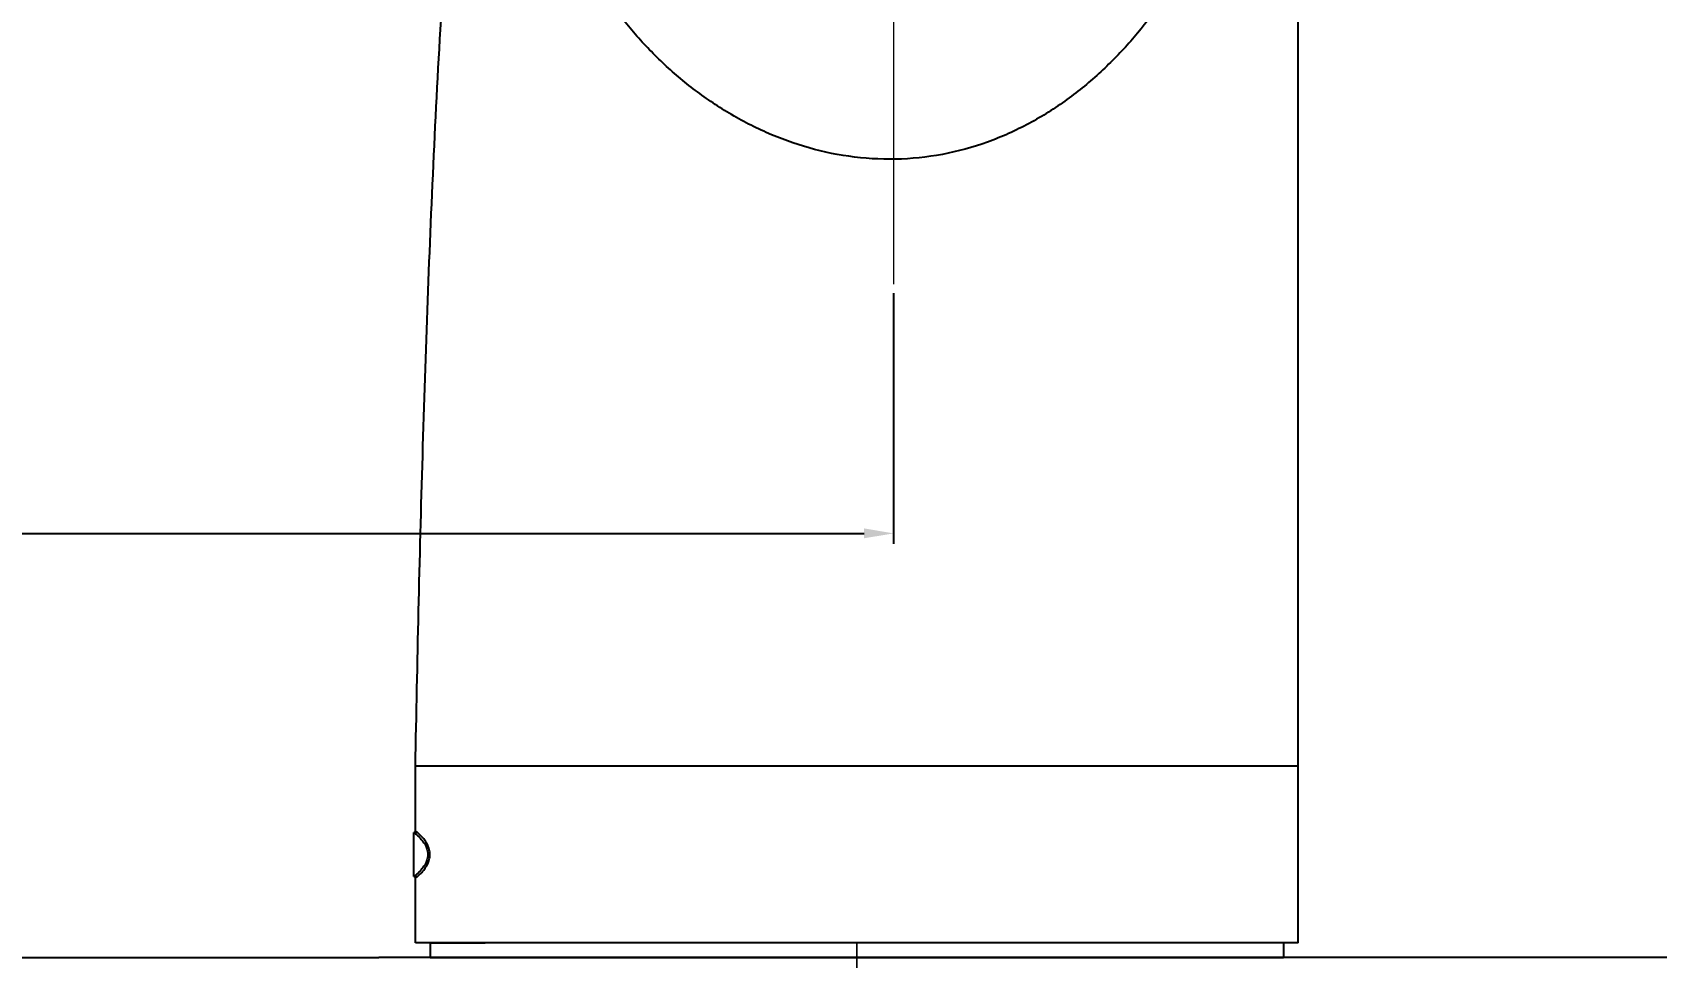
# Model space of a CAD drawing. Extents: x 0 to 1302, y 0 to 954.
# Drawn here: x 673.6 to 784, y 522.7 to 585.6 of the extents above; entities that cross this region are included whole.
import ezdxf

# ---------------------------------------------------------------- set-up
doc = ezdxf.new("R2010")
doc.units = 0
doc.header["$LTSCALE"] = 10
doc.header["$MEASUREMENT"] = 0
doc.header["$PDMODE"] = 3
doc.header["$PDSIZE"] = -10
doc.linetypes.add('CENTER2', pattern=[28.575, 19.05, -3.175, 3.175, -3.175])
doc.layers.get('0').update_dxf_attribs({"linetype": 'CONTINUOUS'})
doc.layers.get('DEFPOINTS').update_dxf_attribs({"linetype": 'CONTINUOUS'})
doc.layers.add('Cneter', color=1, linetype='CENTER2', lineweight=13)
doc.styles.get("Standard").update_dxf_attribs({"font": ''})
doc.styles.get('Standard').set_extended_font_data('나눔고딕')
doc.dimstyles.new('A4', dxfattribs={"dimtxt": 3, "dimasz": 2, "dimexe": 0.7, "dimexo": 0.625, "dimgap": 0.5, "dimtad": 1, "dimdec": 4, "dimdsep": 46, "dimtxsty": 'Standard', "dimcen": 2.5, "dimclrd": 5, "dimclre": 5, "dimclrt": 7, "dimadec": 3, "dimazin": 2, "dimtfac": 1, "dimtdec": 4, "dimtmove": 0, "dimatfit": 3, "dimfxl": 0, "dimarcsym": 0})

# ---------------------------------------------------------------- blocks, each defined once
blk = doc.blocks.new('*D7')
at = {"color": 5, "lineweight": -2, "transparency": 16777216}
for p, q in [((477.82, 805.32), (468.82, 733.48)), ((732.18, 708.49), (732.18, 718.44))]:
    blk.add_line(p, q, dxfattribs=at)
blk.add_arc((732.18, 2835.13), 2117.39, 262.91158, 269.94588, dxfattribs=at)
at = {"color": 5, "transparency": 16777216}
for points in [[(470.85, 733.6), (470.93, 734.26), (468.91, 734.17)], [(730.18, 718.08), (730.18, 717.41), (732.18, 717.74)]]:
    blk.add_solid(points, dxfattribs=at)
at = {"layer": 'DEFPOINTS', "color": 0, "transparency": 16777216}
for p in [(480.76, 828.8), (477.9, 805.94), (644.22, 719.57), (732.18, 707.87), (732.18, 568.49)]:
    blk.add_point(p, dxfattribs=at)
at = {"color": 7, "transparency": 16777216, "insert": (597.44, 728.25), "char_height": 10, "attachment_point": 5, "rotation": 356.3409}
blk.add_mtext('6.5%%D', dxfattribs=at)
blk = doc.blocks.new('*D12')
at = {"color": 5, "lineweight": -2, "transparency": 16777216}
for p, q in [((478.52, 810.28), (478.52, 550.85)), ((732.18, 567.87), (732.18, 550.85)), ((480.52, 551.55), (730.18, 551.55))]:
    blk.add_line(p, q, dxfattribs=at)
at = {"color": 5, "transparency": 16777216}
for points in [[(480.52, 551.89), (480.52, 551.22), (478.52, 551.55)], [(730.18, 551.89), (730.18, 551.22), (732.18, 551.55)]]:
    blk.add_solid(points, dxfattribs=at)
at = {"layer": 'DEFPOINTS', "color": 0, "transparency": 16777216}
for p in [(478.52, 810.9), (732.18, 568.49), (732.18, 551.55)]:
    blk.add_point(p, dxfattribs=at)
at = {"color": 7, "transparency": 16777216, "insert": (605.35, 557.18), "char_height": 10, "attachment_point": 5}
blk.add_mtext('244', dxfattribs=at)

msp = doc.modelspace()

# ---------------------------------------------------------------- linework, layer by layer
at = {"color": 7, "linetype": 'Continuous'}
for p, q in [((759.67695, 523.72823), (759.67695, 702.72829)), ((759.67695, 535.72823), (699.67695, 535.72823)), ((699.67695, 531.3278), (699.67695, 535.72823)), ((699.7971, 531.22823), (699.57695, 531.22823)), ((699.57695, 528.2294), (699.57695, 531.22707)), ((699.67699, 531.32881), (699.67695, 531.32877)), ((700.52631, 529.72823), (700.65578, 529.72823)), ((699.57695, 528.22823), (699.79671, 528.22823)), ((699.67695, 523.72823), (699.67695, 528.12855)), ((699.67702, 528.12745), (699.67695, 528.12751)), ((759.67671, 523.72823), (699.6772, 523.72823)), ((894.44152, 522.72823), (697.19064, 522.72823))]:
    msp.add_line(p, q, dxfattribs=at)
for p, q in [((700.6772, 523.72823), (700.6772, 522.72823)), ((700.6772, 523.72823), (704.4272, 523.72823)), ((758.6772, 523.72823), (754.9272, 523.72823)), ((758.6772, 523.72823), (758.6772, 522.72823)), ((250.22069, 522.72823), (697.19064, 522.72823)), ((700.6772, 522.72823), (753.1772, 522.72823)), ((753.1772, 522.72823), (758.6772, 522.72823))]:
    msp.add_line(p, q)
for points, knots in [([(699.67695, 535.72823), (699.74066, 539.24496), (699.88354, 546.27826), (700.15766, 556.82602), (700.50664, 567.36915), (700.94005, 577.90514), (701.5104, 588.4313), (702.28121, 598.94491), (703.3125, 609.43927), (704.44003, 618.15708), (705.53374, 625.10339), (706.45777, 630.29521), (707.49187, 635.46617), (708.64872, 640.6118), (709.90149, 645.73625), (711.20686, 650.8491), (712.5258, 655.95923), (713.81802, 661.07579), (715.04411, 666.20774), (716.16205, 671.36389), (717.13856, 676.54826), (718.2468, 683.49046), (719.25, 692.21798), (719.60699, 699.23641), (719.66412, 702.74452)], [0, 0, 0, 0, 0.06253583, 0.125073329, 0.18759534, 0.250087863, 0.312552868, 0.375011279, 0.437500564, 0.500012927, 0.53126691, 0.562516756, 0.59376454, 0.625015819, 0.656278999, 0.687554447, 0.718835031, 0.750111738, 0.781379328, 0.812641906, 0.84390573, 0.875162411, 0.937619618, 1, 1, 1, 1]), ([(757.76152, 612.15151), (757.76544, 611.09145), (757.6832, 609.0041), (757.36792, 605.94414), (756.86729, 603.01194), (755.98443, 599.29892), (754.76886, 595.73132), (753.21841, 592.33433), (751.8755, 589.86975), (750.33013, 587.49798), (748.56364, 585.23978), (746.55671, 583.12559), (744.29335, 581.19553), (741.75057, 579.52498), (738.93756, 578.19736), (735.89928, 577.29876), (732.72282, 576.90492), (729.528, 577.04013), (726.43111, 577.67107), (723.51554, 578.72777), (720.83091, 580.13929), (718.39221, 581.83009), (716.19763, 583.74363), (714.23917, 585.84016), (711.93981, 588.83327), (710.05825, 592.10883), (708.58557, 595.57096), (707.67357, 598.27059), (706.96076, 601.0683), (706.53566, 603.46761), (706.29229, 605.43084), (706.11051, 607.4503), (706.05984, 608.98207), (706.07146, 610.00906)], [0, 0, 0, 0, 0.033640269, 0.066219118, 0.097562036, 0.127961672, 0.187276197, 0.21676931, 0.246387929, 0.276258491, 0.30650214, 0.337245284, 0.368614051, 0.400691326, 0.433509305, 0.466970427, 0.500808981, 0.534613094, 0.56799415, 0.600714849, 0.632696691, 0.663978094, 0.694675539, 0.7249245, 0.754867104, 0.81430917, 0.844127004, 0.874182925, 0.904639812, 0.935662312, 0.951436509, 0.967407312, 1, 1, 1, 1]), ([(699.57697, 531.22823), (699.59945, 531.21019), (699.64959, 531.16924), (699.73791, 531.09419), (699.85315, 530.99026), (700.00114, 530.84405), (700.14078, 530.68458), (700.26461, 530.51586), (700.34781, 530.37942), (700.41429, 530.24422), (700.46651, 530.11138), (700.51307, 529.93778), (700.52631, 529.80405), (700.52631, 529.72823)], [0, 0, 0, 0, 0.047146161, 0.10586253, 0.189548872, 0.300885675, 0.44595293, 0.535651528, 0.642928759, 0.706789872, 0.7818754, 0.876008477, 1, 1, 1, 1]), ([(700.65578, 529.72747), (700.65591, 529.80716), (700.64363, 529.9508), (700.59456, 530.18061), (700.50349, 530.3882), (700.39618, 530.5797), (700.29257, 530.72478), (700.19567, 530.83985), (700.08602, 530.96091), (699.9843, 531.06121), (699.89217, 531.14447), (699.83666, 531.19367), (699.78957, 531.23494), (699.75083, 531.2684), (699.72372, 531.29141), (699.70622, 531.30593), (699.69631, 531.31409), (699.68848, 531.32025), (699.68282, 531.32494), (699.67918, 531.32716), (699.67756, 531.32882), (699.67699, 531.32882)], [0, 0, 0, 0, 0.12298959, 0.221530998, 0.361388983, 0.470635918, 0.560038239, 0.635992661, 0.702686824, 0.812061951, 0.856241968, 0.894326195, 0.926530291, 0.952864027, 0.973335317, 0.981381248, 0.987974711, 0.993122863, 0.996834812, 0.999122201, 1, 1, 1, 1]), ([(700.52631, 529.72823), (700.52631, 529.65218), (700.51299, 529.51808), (700.46619, 529.34407), (700.41375, 529.21101), (700.34702, 529.07561), (700.26355, 528.93901), (700.16393, 528.80353), (700.07178, 528.6931), (699.98721, 528.60079), (699.91035, 528.52272), (699.84134, 528.45649), (699.78027, 528.40049), (699.72721, 528.35357), (699.68795, 528.31987), (699.66062, 528.29684), (699.64323, 528.28232), (699.62787, 528.26963), (699.61455, 528.2587), (699.60328, 528.2495), (699.59405, 528.24201), (699.58764, 528.23683), (699.58354, 528.23352), (699.58123, 528.23166), (699.57942, 528.23023), (699.57828, 528.22927), (699.57755, 528.22874), (699.57728, 528.22843), (699.57695, 528.22834), (699.57695, 528.22823)], [0, 0, 0, 0, 0.124373471, 0.21870857, 0.293935129, 0.357911219, 0.465373307, 0.555211834, 0.63272848, 0.700483355, 0.75990099, 0.811850471, 0.856894774, 0.895413957, 0.927672507, 0.941514697, 0.953857687, 0.964716324, 0.974104875, 0.982033572, 0.988509744, 0.99354038, 0.995515175, 0.997130191, 0.99838585, 0.999282572, 0.999596428, 0.999820619, 1, 1, 1, 1]), ([(699.67695, 528.1275), (699.67695, 528.12806), (699.67901, 528.12937), (699.68168, 528.1325), (699.68736, 528.13717), (699.69472, 528.14366), (699.70439, 528.1518), (699.72144, 528.16605), (699.74822, 528.188), (699.7868, 528.21968), (699.83378, 528.25926), (699.88914, 528.30751), (699.95279, 528.36527), (700.02504, 528.43357), (700.1408, 528.55093), (700.30721, 528.74952), (700.45544, 528.9687), (700.54771, 529.16704), (700.60238, 529.31308), (700.64323, 529.50314), (700.65565, 529.6474), (700.65578, 529.72747)], [0, 0, 0, 0, 0.00086447, 0.003137201, 0.006821992, 0.011917089, 0.018415151, 0.026304545, 0.046254639, 0.071873756, 0.103416376, 0.141133075, 0.185275535, 0.236161079, 0.294676928, 0.439753548, 0.636008239, 0.700712109, 0.777317318, 0.876333303, 1, 1, 1, 1])]:
    msp.add_open_spline(points, degree=3, knots=knots, dxfattribs=at)
at = {"layer": 'Cneter'}
for p, q in [((732.17765, 707.86525), (732.17765, 568.49344)), ((729.67695, 523.72823), (729.67695, 520.89423)), ((729.67695, 490.72823), (729.67695, 523.72823))]:
    msp.add_line(p, q, dxfattribs=at)

# ---------------------------------------------------------------- dimensions: what is measured, and where the dimension line sits
dim = msp.add_angular_dim_2l(base=(644.21797, 719.57026), line1=((732.17765, 707.86525), (732.17765, 568.49344)), line2=((477.89891, 805.94039), (480.76302, 828.79644)), text='6.5%%D', dimstyle='A4', override={"dimtxt": 10})
dim.commit()
dim.dimension.update_dxf_attribs({"geometry": '*D7', "text_midpoint": (597.04797, 722.05881), "dimtype": 130})
dim = msp.add_linear_dim(base=(732.17765, 551.55241), p1=(478.5206, 810.90159), p2=(732.17765, 568.49344), text='244', dimstyle='A4', override={"dimtxt": 10})
dim.commit()
dim.dimension.update_dxf_attribs({"geometry": '*D12', "text_midpoint": (605.34913, 551.55241), "dimtype": 128})

doc.saveas('drawing.dxf')
